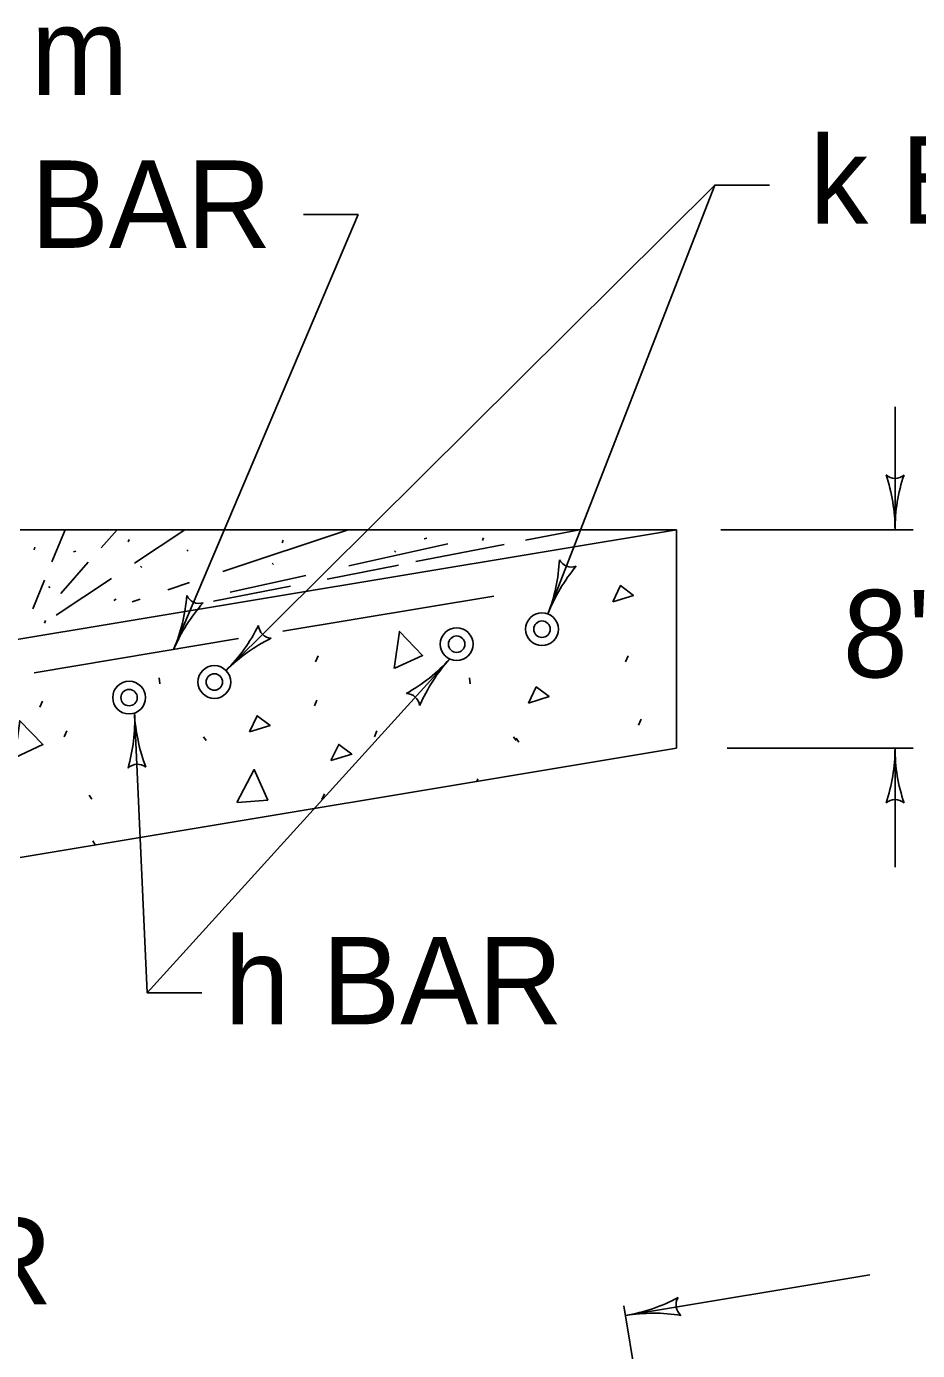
# Model space of a CAD drawing. Extents: x 997.6 to 1036.9, y 998.9 to 1022.7.
# Drawn here: x 1030.013 to 1032.05, y 1008.331 to 1011.36 of the extents above; entities that cross this region are included whole.
import ezdxf

# ---------------------------------------------------------------- set-up
doc = ezdxf.new("R2010")
doc.units = 0
doc.layers.add('1', color=7, linetype='Continuous')
doc.layers.add('2', color=7, linetype='Continuous')

msp = doc.modelspace()

# ---------------------------------------------------------------- linework, layer by layer
at = {"layer": '1'}
for p, q in [((1031.5873, 1010.9964), (1030.4695, 1009.8864)), ((1031.5873, 1010.9964), (1031.2055, 1010.0157)), ((1031.5873, 1010.9964), (1031.7123, 1010.9964)), ((1030.772, 1010.9292), (1030.3498, 1009.9344)), ((1030.647, 1010.9292), (1030.772, 1010.9292)), ((1031.9991, 1010.4891), (1031.9991, 1010.2084)), ((1029.6035, 1009.8925), (1031.4991, 1010.2084)), ((1031.4991, 1010.2084), (1029.9991, 1010.2084)), ((1030.1018, 1010.2084), (1030.0715, 1010.1347)), ((1030.1839, 1010.1671), (1030.2205, 1010.2084)), ((1030.3754, 1010.2084), (1030.2602, 1010.1319)), ((1030.462, 1010.1127), (1030.7491, 1010.2084)), ((1031.1541, 1010.1843), (1031.2777, 1010.2084)), ((1031.4991, 1010.2084), (1031.4991, 1009.7084)), ((1031.6007, 1010.2084), (1032.0408, 1010.2084)), ((1030.0305, 1010.1627), (1030.0325, 1010.1685)), ((1030.246, 1010.1803), (1030.248, 1010.1861)), ((1030.5982, 1010.1785), (1030.6001, 1010.1843)), ((1030.977, 1010.176), (1030.7506, 1010.1257)), ((1030.9034, 1010.1353), (1031.1054, 1010.1748)), ((1030.9289, 1010.1889), (1030.9229, 1010.1876)), ((1031.0559, 1010.1839), (1031.0579, 1010.1898)), ((1030.1265, 1010.1591), (1030.1205, 1010.1579)), ((1030.3826, 1010.1594), (1030.3797, 1010.1623)), ((1030.8575, 1010.1572), (1030.8546, 1010.1601)), ((1030.0915, 1010.0627), (1030.1544, 1010.1338)), ((1030.277, 1010.1223), (1030.2741, 1010.1252)), ((1030.5777, 1010.1289), (1030.5748, 1010.1319)), ((1030.7005, 1010.0955), (1030.8641, 1010.1276)), ((1030.0543, 1010.0929), (1030.0275, 1010.0277)), ((1030.067, 1010.0757), (1030.0641, 1010.0786)), ((1030.2075, 1010.0969), (1030.0809, 1010.0128)), ((1030.3365, 1010.0709), (1030.3863, 1010.0875)), ((1030.4408, 1010.0448), (1030.6172, 1010.0793)), ((1030.652, 1010.1037), (1030.4792, 1010.0653)), ((1030.2187, 1010.0495), (1030.2129, 1010.0466)), ((1030.2549, 1010.0437), (1030.273, 1010.0497)), ((1031.082, 1010.0564), (1030.5996, 1009.976)), ((1030.0546, 1009.9949), (1030.0565, 1010.0008)), ((1030.4983, 1009.9592), (1030.031, 1009.8813)), ((1030.2895, 1009.1487), (1030.9809, 1009.9126)), ((1030.674, 1009.9064), (1030.6799, 1009.9198)), ((1031.383, 1009.9064), (1031.3889, 1009.9198)), ((1030.3169, 1009.8693), (1030.3184, 1009.8559)), ((1031.0259, 1009.8693), (1031.0274, 1009.8559)), ((1030.0438, 1009.8027), (1030.0497, 1009.816)), ((1030.6715, 1009.8052), (1030.6775, 1009.8185)), ((1030.2895, 1009.1487), (1030.2603, 1009.7889)), ((1031.4126, 1009.7616), (1031.4185, 1009.7749)), ((1030.0997, 1009.7348), (1030.1056, 1009.7481)), ((1030.8086, 1009.7348), (1030.8145, 1009.7481)), ((1030.4179, 1009.7348), (1030.4239, 1009.7259)), ((1031.1269, 1009.7348), (1031.1328, 1009.7259)), ((1031.1328, 1009.7314), (1031.1387, 1009.7225)), ((1029.9991, 1009.4584), (1031.4991, 1009.7084)), ((1031.6149, 1009.7084), (1032.0408, 1009.7084)), ((1031.9991, 1009.7084), (1031.9991, 1009.4366)), ((1031.0428, 1009.6324), (1031.0455, 1009.6384)), ((1030.1565, 1009.6009), (1030.1625, 1009.5919)), ((1030.6888, 1009.591), (1030.6947, 1009.6044)), ((1030.1648, 1009.4963), (1030.1707, 1009.4874)), ((1030.2895, 1009.1487), (1030.4145, 1009.1487)), ((1031.3829, 1008.4109), (1031.9415, 1008.5038)), ((1031.4554, 1007.9749), (1031.3793, 1008.4327))]:
    msp.add_line(p, q, dxfattribs=at)
for points in [[(1031.3536, 1010.0434), (1031.3714, 1010.0804), (1031.401, 1010.0582), (1031.3536, 1010.0434)], [(1030.854, 1009.8911), (1030.8658, 1009.9758), (1030.9188, 1009.921), (1030.8555, 1009.8916)], [(1031.161, 1009.8118), (1031.1787, 1009.8488), (1031.2083, 1009.8265), (1031.161, 1009.8118)], [(1030.523, 1009.7458), (1030.5407, 1009.7828), (1030.5703, 1009.7605), (1030.523, 1009.7458)], [(1029.9863, 1009.6868), (1029.998, 1009.7714), (1030.051, 1009.7167), (1029.9877, 1009.6873)], [(1030.7095, 1009.6801), (1030.7272, 1009.7171), (1030.7568, 1009.6949), (1030.7095, 1009.6801)], [(1030.494, 1009.5841), (1030.534, 1009.6595), (1030.565, 1009.59), (1030.4955, 1009.5841)]]:
    msp.add_lwpolyline(points, dxfattribs=at)
for centre, radius in [((1031.1919, 1009.9808), 0.0375), ((1031.1919, 1009.9808), 0.0188), ((1030.9968, 1009.9465), 0.0375), ((1030.9968, 1009.9465), 0.0188), ((1030.4429, 1009.86), 0.0375), ((1030.4429, 1009.86), 0.0188), ((1030.2479, 1009.8243), 0.0375), ((1030.2479, 1009.8243), 0.0188)]:
    msp.add_circle(centre, radius, dxfattribs=at)
for centre, radius, start, end in [((1031.9991, 1010.3571), 0.0313, 228.7746, 310.8913), ((1031.6081, 1010.2085), 0.3909, 0, 18.6688), ((1032.39, 1010.2085), 0.3909, 161.3472, 179.9939), ((1031.6081, 1010.2085), 0.3909, 359.9878, 0), ((1030.8412, 1010.1575), 0.3909, 338.7302, 357.399), ((1031.2595, 1010.1542), 0.0313, 207.5048, 289.6215), ((1031.5698, 1009.8739), 0.3909, 140.0774, 158.7241), ((1029.9899, 1010.0871), 0.3909, 337.0015, 355.6703), ((1030.4079, 1010.0712), 0.0313, 205.7761, 287.8928), ((1030.7096, 1009.7816), 0.3909, 138.3487, 156.9954), ((1030.8412, 1010.1575), 0.3909, 338.718, 338.7302), ((1030.194, 1010.1639), 0.3909, 314.7985, 333.4673), ((1030.575, 1009.9912), 0.0313, 183.5731, 265.6898), ((1030.745, 1009.6091), 0.3909, 116.1457, 134.7924), ((1029.9899, 1010.0871), 0.3909, 336.9893, 337.0015), ((1030.194, 1010.1639), 0.3909, 314.7863, 314.7985), ((1031.6081, 1009.7085), 0.3909, 341.3472, 359.9939), ((1032.39, 1009.7085), 0.3909, 180, 198.6688), ((1032.39, 1009.7085), 0.3909, 179.9878, 180), ((1031.999, 1009.5598), 0.0313, 48.7746, 130.8913), ((1031.3188, 1008.7965), 0.3909, 279.4443, 298.1131), ((1031.5296, 1008.4352), 0.0313, 148.2189, 230.3356), ((1031.3188, 1008.7965), 0.3909, 279.4321, 279.4443), ((1031.447, 1008.0252), 0.3909, 80.7915, 99.4382)]:
    msp.add_arc(centre, radius, start, end, dxfattribs=at)
at = {"layer": '2'}
for centre, radius, start, end in [((1030.691, 1010.1749), 0.3909, 299.1993, 317.846), ((1031.2707, 1009.6503), 0.3909, 137.8521, 156.5209), ((1031.2707, 1009.6503), 0.3909, 137.8399, 137.8521), ((1030.8811, 1009.8024), 0.0313, 6.6267, 88.7434), ((1029.8698, 1009.7711), 0.3909, 343.9559, 2.6027), ((1030.6508, 1009.8067), 0.3909, 182.6088, 201.2776), ((1030.6508, 1009.8067), 0.3909, 182.5966, 182.6088), ((1030.267, 1009.6404), 0.0313, 51.3834, 133.5001)]:
    msp.add_arc(centre, radius, start, end, dxfattribs=at)

# ---------------------------------------------------------------- texts
at = {"layer": '1'}
for s, p in [('m', (1030.0233, 1011.2031)), ('k BAR', (1031.8042, 1010.9084)), ('BAR', (1030.0233, 1010.8531)), ("8''", (1031.8795, 1009.8706)), ('h BAR', (1030.4663, 1009.0769)), ('d BAR', (1029.2995, 1008.4364))]:
    msp.add_text(s, height=0.2, dxfattribs=at).set_placement(p)

doc.saveas('drawing.dxf')
